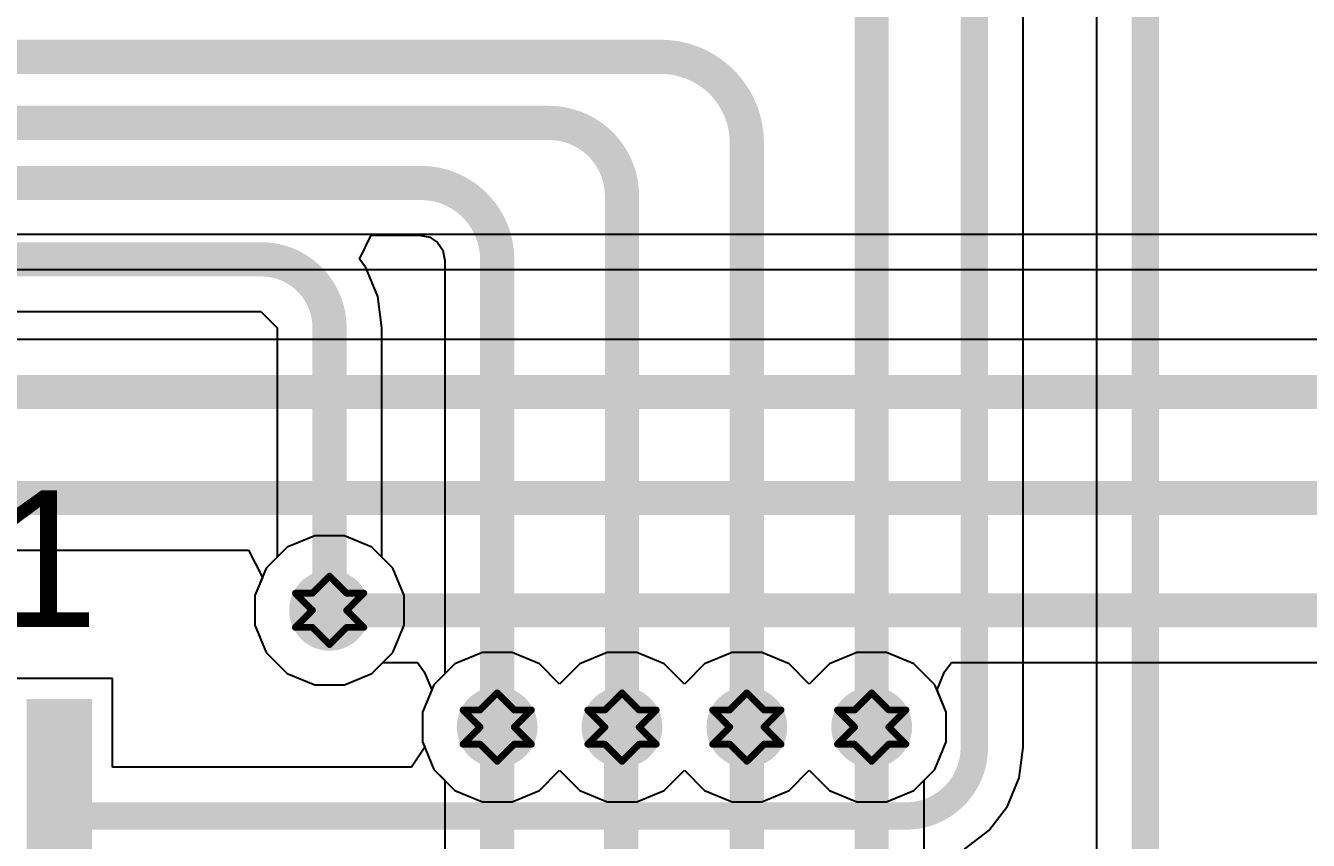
# Model space of a CAD drawing. Header units: inches. Extents: x 24 to 500, y 68 to 269.
# Drawn here: x 356.18 to 365.7, y 162.63 to 168.68 of the extents above; entities that cross this region are included whole.
import ezdxf

# ---------------------------------------------------------------- set-up
doc = ezdxf.new("R2010")
doc.units = ezdxf.units.IN
for name, color, linetype in [('Bottom Layer', 5, 'Continuous'), ('Drill Drawing', 1, 'Continuous'), ('Layer 1', 16, 'Continuous'), ('Layer 2', 76, 'Continuous'), ('Top Layer', 1, 'Continuous'), ('Top Overlay', 2, 'Continuous'), ('Top Paste', 8, 'Continuous'), ('Top Solder', 216, 'Continuous'), ('Via Holes', 16, 'Continuous')]:
    doc.layers.add(name, color=color, linetype=linetype)
doc.styles.add('Arial', font='', dxfattribs={"height": 0.2})
doc.styles.get('Arial').set_extended_font_data('Arial')

# ---------------------------------------------------------------- blocks, each defined once
blk = doc.blocks.new('LQFP_144_20_20__68')
at = {"layer": 'Top Layer'}
blk.add_hatch(color=1, dxfattribs=at).paths.add_polyline_path([(8.61, 9.9), (8.61, 11.46), (8.89, 11.46), (8.89, 9.9)])
at = {"layer": 'Top Paste'}
blk.add_hatch(color=8, dxfattribs=at).paths.add_polyline_path([(8.61, 9.9), (8.61, 11.46), (8.89, 11.46), (8.89, 9.9)])
at = {"layer": 'Top Solder'}
blk.add_hatch(color=216, dxfattribs=at).paths.add_polyline_path([(8.5084, 9.7984), (8.5084, 11.5616), (8.9916, 11.5616), (8.9916, 9.7984)])

msp = doc.modelspace()

# ---------------------------------------------------------------- hatches: boundary and pattern name
at = {"layer": 'Bottom Layer'}
h = msp.add_hatch(color=5, dxfattribs=at)
edge = h.paths.add_edge_path()
edge.add_arc((358.4321, 164.3419), 0.3, 0, 360)
h = msp.add_hatch(color=5, dxfattribs=at)
edge = h.paths.add_edge_path()
edge.add_arc((359.6767, 163.4744), 0.3, 0, 360)
h = msp.add_hatch(color=5, dxfattribs=at)
edge = h.paths.add_edge_path()
edge.add_arc((360.6038, 163.4744), 0.3, 0, 360)
h = msp.add_hatch(color=5, dxfattribs=at)
edge = h.paths.add_edge_path()
edge.add_arc((361.5309, 163.4744), 0.3, 0, 360)
h = msp.add_hatch(color=5, dxfattribs=at)
edge = h.paths.add_edge_path()
edge.add_arc((362.458, 163.4744), 0.3, 0, 360)
at = {"layer": 'Layer 1'}
h = msp.add_hatch(color=16, dxfattribs=at)
edge = h.paths.add_edge_path()
edge.add_arc((358.4321, 164.3419), 0.3, 0, 360)
h = msp.add_hatch(color=16, dxfattribs=at)
edge = h.paths.add_edge_path()
edge.add_arc((359.6767, 163.4744), 0.3, 0, 360)
h = msp.add_hatch(color=16, dxfattribs=at)
edge = h.paths.add_edge_path()
edge.add_arc((360.6038, 163.4744), 0.3, 0, 360)
h = msp.add_hatch(color=16, dxfattribs=at)
edge = h.paths.add_edge_path()
edge.add_arc((361.5309, 163.4744), 0.3, 0, 360)
h = msp.add_hatch(color=16, dxfattribs=at)
edge = h.paths.add_edge_path()
edge.add_arc((362.458, 163.4744), 0.3, 0, 360)
at = {"layer": 'Layer 2'}
h = msp.add_hatch(color=76, dxfattribs=at)
edge = h.paths.add_edge_path()
edge.add_arc((358.4321, 164.3419), 0.3, 0, 360)
h = msp.add_hatch(color=76, dxfattribs=at)
edge = h.paths.add_edge_path()
edge.add_arc((359.6767, 163.4744), 0.3, 0, 360)
h = msp.add_hatch(color=76, dxfattribs=at)
edge = h.paths.add_edge_path()
edge.add_arc((360.6038, 163.4744), 0.3, 0, 360)
h = msp.add_hatch(color=76, dxfattribs=at)
edge = h.paths.add_edge_path()
edge.add_arc((361.5309, 163.4744), 0.3, 0, 360)
h = msp.add_hatch(color=76, dxfattribs=at)
edge = h.paths.add_edge_path()
edge.add_arc((362.458, 163.4744), 0.3, 0, 360)
at = {"layer": 'Top Layer'}
h = msp.add_hatch(color=1, dxfattribs=at)
edge = h.paths.add_edge_path()
edge.add_arc((358.4321, 164.3419), 0.3, 0, 360)
h = msp.add_hatch(color=1, dxfattribs=at)
edge = h.paths.add_edge_path()
edge.add_arc((359.6767, 163.4744), 0.3, 0, 360)
h = msp.add_hatch(color=1, dxfattribs=at)
edge = h.paths.add_edge_path()
edge.add_arc((360.6038, 163.4744), 0.3, 0, 360)
h = msp.add_hatch(color=1, dxfattribs=at)
edge = h.paths.add_edge_path()
edge.add_arc((361.5309, 163.4744), 0.3, 0, 360)
h = msp.add_hatch(color=1, dxfattribs=at)
edge = h.paths.add_edge_path()
edge.add_arc((362.458, 163.4744), 0.3, 0, 360)
at = {"layer": 'Via Holes'}
h = msp.add_hatch(color=7, dxfattribs=at)
edge = h.paths.add_edge_path()
edge.add_arc((358.4321, 164.3419), 0.15, 0, 360)
h = msp.add_hatch(color=7, dxfattribs=at)
edge = h.paths.add_edge_path()
edge.add_arc((359.6767, 163.4744), 0.15, 0, 360)
h = msp.add_hatch(color=7, dxfattribs=at)
edge = h.paths.add_edge_path()
edge.add_arc((360.6038, 163.4744), 0.15, 0, 360)
h = msp.add_hatch(color=7, dxfattribs=at)
edge = h.paths.add_edge_path()
edge.add_arc((361.5309, 163.4744), 0.15, 0, 360)
h = msp.add_hatch(color=7, dxfattribs=at)
edge = h.paths.add_edge_path()
edge.add_arc((362.458, 163.4744), 0.15, 0, 360)

# ---------------------------------------------------------------- linework, layer by layer
at = {"layer": 'Bottom Layer'}
for p, q in [((373.507, 167.132), (339.396, 167.132)), ((339.396, 166.873), (373.248, 166.873)), ((372.223, 166.3521), (342.3298, 166.3521)), ((351.0203, 164.7877), (357.8292, 164.7877)), ((357.8292, 164.7877), (357.933, 164.5847)), ((357.933, 164.5847), (357.8781, 164.4521)), ((357.8781, 164.4521), (357.8781, 164.2317)), ((357.8781, 164.2317), (357.9624, 164.0281)), ((357.9624, 164.0281), (358.1183, 163.8723)), ((358.7459, 163.8723), (358.8271, 163.9535)), ((358.8271, 163.9535), (359.0852, 163.9535)), ((359.0852, 163.9535), (359.1353, 163.8855)), ((362.9994, 163.8855), (363.0495, 163.9535)), ((363.0495, 163.9535), (366.3442, 163.9535)), ((358.1183, 163.8723), (358.3219, 163.7879)), ((358.5423, 163.7879), (358.7459, 163.8723)), ((359.1353, 163.8855), (359.1914, 163.7505)), ((362.9433, 163.7505), (362.9994, 163.8855)), ((358.3219, 163.7879), (358.5423, 163.7879)), ((359.1914, 163.7505), (359.1227, 163.5846)), ((363.012, 163.5846), (362.9433, 163.7505)), ((359.1227, 163.5846), (359.1227, 163.3642)), ((363.012, 163.3642), (363.012, 163.5846)), ((359.1227, 163.3642), (359.207, 163.1606)), ((362.9277, 163.1606), (363.012, 163.3642)), ((359.207, 163.1606), (359.2882, 163.0794)), ((359.2882, 163.0794), (359.2882, 143.7767)), ((362.8465, 163.0794), (362.9277, 163.1606)), ((362.8465, 160.2002), (362.8465, 163.0794))]:
    msp.add_line(p, q, dxfattribs=at)
for points in [[(341.9348, 165.9636, 0.254, 0.254, 0), (372.618, 165.9636, 0.254, 0.254, 0)], [(336.0304, 165.1762, 0.254, 0.254, 0), (372.0066, 165.1762, 0.254, 0.254, 0)], [(358.4321, 164.3419, 0.254, 0.254, 0), (366.3442, 164.3419, 0.254, 0.254, 0)], [(359.6767, 143.7767, 0.254, 0.254, 0), (359.6767, 163.4744, 0.254, 0.254, 0)], [(360.5975, 163.468, 0.254, 0.254, 0), (360.6038, 163.4744, 0.254, 0.254, 0)], [(360.5975, 155.737, 0.254, 0.254, 0), (360.5975, 163.468, 0.254, 0.254, 0)], [(361.5309, 156.8706, 0.254, 0.254, 0), (361.5309, 163.4744, 0.254, 0.254, 0)], [(362.458, 160.2002, 0.254, 0.254, 0), (362.458, 163.4744, 0.254, 0.254, 0)]]:
    msp.add_lwpolyline(points, format="xyseb", dxfattribs=at)
for points in [[(358.3686, 164.3419, 0.127, 0.127, 1), (358.4956, 164.3419, 0.127, 0.127, 1)], [(359.6132, 163.4744, 0.127, 0.127, 1), (359.7402, 163.4744, 0.127, 0.127, 1)], [(360.534, 163.468, 0.127, 0.127, 1), (360.661, 163.468, 0.127, 0.127, 1)], [(360.534, 163.468, 0.127, 0.127, 1), (360.661, 163.468, 0.127, 0.127, 1)], [(360.5403, 163.4744, 0.127, 0.127, 1), (360.6673, 163.4744, 0.127, 0.127, 1)], [(361.4674, 163.4744, 0.127, 0.127, 1), (361.5944, 163.4744, 0.127, 0.127, 1)], [(362.3945, 163.4744, 0.127, 0.127, 1), (362.5215, 163.4744, 0.127, 0.127, 1)]]:
    msp.add_lwpolyline(points, format="xyseb", close=True, dxfattribs=at)
at = {"layer": 'Drill Drawing'}
for points in [[(358.3051, 164.4689, 0.0508, 0.0508, 0), (358.4321, 164.5959, 0.0508, 0.0508, 0)], [(358.4321, 164.5959, 0.0508, 0.0508, 0), (358.5591, 164.4689, 0.0508, 0.0508, 0)], [(358.1781, 164.4689, 0.0508, 0.0508, 0), (358.3051, 164.3419, 0.0508, 0.0508, 0)], [(358.1781, 164.4689, 0.0508, 0.0508, 0), (358.3051, 164.4689, 0.0508, 0.0508, 0)], [(358.5591, 164.4689, 0.0508, 0.0508, 0), (358.6861, 164.4689, 0.0508, 0.0508, 0)], [(358.5591, 164.3419, 0.0508, 0.0508, 0), (358.6861, 164.4689, 0.0508, 0.0508, 0)], [(358.1781, 164.2149, 0.0508, 0.0508, 0), (358.3051, 164.3419, 0.0508, 0.0508, 0)], [(358.5591, 164.3419, 0.0508, 0.0508, 0), (358.6861, 164.2149, 0.0508, 0.0508, 0)], [(358.1781, 164.2149, 0.0508, 0.0508, 0), (358.3051, 164.2149, 0.0508, 0.0508, 0)], [(358.3051, 164.2149, 0.0508, 0.0508, 0), (358.4321, 164.0879, 0.0508, 0.0508, 0)], [(358.4321, 164.0879, 0.0508, 0.0508, 0), (358.5591, 164.2149, 0.0508, 0.0508, 0)], [(358.5591, 164.2149, 0.0508, 0.0508, 0), (358.6861, 164.2149, 0.0508, 0.0508, 0)], [(359.5497, 163.6014, 0.0508, 0.0508, 0), (359.6767, 163.7284, 0.0508, 0.0508, 0)], [(359.6767, 163.7284, 0.0508, 0.0508, 0), (359.8037, 163.6014, 0.0508, 0.0508, 0)], [(360.4768, 163.6014, 0.0508, 0.0508, 0), (360.6038, 163.7284, 0.0508, 0.0508, 0)], [(360.6038, 163.7284, 0.0508, 0.0508, 0), (360.7308, 163.6014, 0.0508, 0.0508, 0)], [(361.4039, 163.6014, 0.0508, 0.0508, 0), (361.5309, 163.7284, 0.0508, 0.0508, 0)], [(361.5309, 163.7284, 0.0508, 0.0508, 0), (361.6579, 163.6014, 0.0508, 0.0508, 0)], [(362.331, 163.6014, 0.0508, 0.0508, 0), (362.458, 163.7284, 0.0508, 0.0508, 0)], [(362.458, 163.7284, 0.0508, 0.0508, 0), (362.585, 163.6014, 0.0508, 0.0508, 0)], [(359.4227, 163.6014, 0.0508, 0.0508, 0), (359.5497, 163.4744, 0.0508, 0.0508, 0)], [(359.4227, 163.6014, 0.0508, 0.0508, 0), (359.5497, 163.6014, 0.0508, 0.0508, 0)], [(359.8037, 163.6014, 0.0508, 0.0508, 0), (359.9307, 163.6014, 0.0508, 0.0508, 0)], [(359.8037, 163.4744, 0.0508, 0.0508, 0), (359.9307, 163.6014, 0.0508, 0.0508, 0)], [(360.3498, 163.6014, 0.0508, 0.0508, 0), (360.4768, 163.4744, 0.0508, 0.0508, 0)], [(360.3498, 163.6014, 0.0508, 0.0508, 0), (360.4768, 163.6014, 0.0508, 0.0508, 0)], [(360.7308, 163.6014, 0.0508, 0.0508, 0), (360.8578, 163.6014, 0.0508, 0.0508, 0)], [(360.7308, 163.4744, 0.0508, 0.0508, 0), (360.8578, 163.6014, 0.0508, 0.0508, 0)], [(361.2769, 163.6014, 0.0508, 0.0508, 0), (361.4039, 163.4744, 0.0508, 0.0508, 0)], [(361.2769, 163.6014, 0.0508, 0.0508, 0), (361.4039, 163.6014, 0.0508, 0.0508, 0)], [(361.6579, 163.6014, 0.0508, 0.0508, 0), (361.7849, 163.6014, 0.0508, 0.0508, 0)], [(361.6579, 163.4744, 0.0508, 0.0508, 0), (361.7849, 163.6014, 0.0508, 0.0508, 0)], [(362.204, 163.6014, 0.0508, 0.0508, 0), (362.331, 163.4744, 0.0508, 0.0508, 0)], [(362.204, 163.6014, 0.0508, 0.0508, 0), (362.331, 163.6014, 0.0508, 0.0508, 0)], [(362.585, 163.6014, 0.0508, 0.0508, 0), (362.712, 163.6014, 0.0508, 0.0508, 0)], [(362.585, 163.4744, 0.0508, 0.0508, 0), (362.712, 163.6014, 0.0508, 0.0508, 0)], [(359.4227, 163.3474, 0.0508, 0.0508, 0), (359.5497, 163.4744, 0.0508, 0.0508, 0)], [(359.8037, 163.4744, 0.0508, 0.0508, 0), (359.9307, 163.3474, 0.0508, 0.0508, 0)], [(360.3498, 163.3474, 0.0508, 0.0508, 0), (360.4768, 163.4744, 0.0508, 0.0508, 0)], [(360.7308, 163.4744, 0.0508, 0.0508, 0), (360.8578, 163.3474, 0.0508, 0.0508, 0)], [(361.2769, 163.3474, 0.0508, 0.0508, 0), (361.4039, 163.4744, 0.0508, 0.0508, 0)], [(361.6579, 163.4744, 0.0508, 0.0508, 0), (361.7849, 163.3474, 0.0508, 0.0508, 0)], [(362.204, 163.3474, 0.0508, 0.0508, 0), (362.331, 163.4744, 0.0508, 0.0508, 0)], [(362.585, 163.4744, 0.0508, 0.0508, 0), (362.712, 163.3474, 0.0508, 0.0508, 0)], [(359.4227, 163.3474, 0.0508, 0.0508, 0), (359.5497, 163.3474, 0.0508, 0.0508, 0)], [(359.5497, 163.3474, 0.0508, 0.0508, 0), (359.6767, 163.2204, 0.0508, 0.0508, 0)], [(359.6767, 163.2204, 0.0508, 0.0508, 0), (359.8037, 163.3474, 0.0508, 0.0508, 0)], [(359.8037, 163.3474, 0.0508, 0.0508, 0), (359.9307, 163.3474, 0.0508, 0.0508, 0)], [(360.3498, 163.3474, 0.0508, 0.0508, 0), (360.4768, 163.3474, 0.0508, 0.0508, 0)], [(360.4768, 163.3474, 0.0508, 0.0508, 0), (360.6038, 163.2204, 0.0508, 0.0508, 0)], [(360.6038, 163.2204, 0.0508, 0.0508, 0), (360.7308, 163.3474, 0.0508, 0.0508, 0)], [(360.7308, 163.3474, 0.0508, 0.0508, 0), (360.8578, 163.3474, 0.0508, 0.0508, 0)], [(361.2769, 163.3474, 0.0508, 0.0508, 0), (361.4039, 163.3474, 0.0508, 0.0508, 0)], [(361.4039, 163.3474, 0.0508, 0.0508, 0), (361.5309, 163.2204, 0.0508, 0.0508, 0)], [(361.5309, 163.2204, 0.0508, 0.0508, 0), (361.6579, 163.3474, 0.0508, 0.0508, 0)], [(361.6579, 163.3474, 0.0508, 0.0508, 0), (361.7849, 163.3474, 0.0508, 0.0508, 0)], [(362.204, 163.3474, 0.0508, 0.0508, 0), (362.331, 163.3474, 0.0508, 0.0508, 0)], [(362.331, 163.3474, 0.0508, 0.0508, 0), (362.458, 163.2204, 0.0508, 0.0508, 0)], [(362.458, 163.2204, 0.0508, 0.0508, 0), (362.585, 163.3474, 0.0508, 0.0508, 0)], [(362.585, 163.3474, 0.0508, 0.0508, 0), (362.712, 163.3474, 0.0508, 0.0508, 0)]]:
    msp.add_lwpolyline(points, format="xyseb", dxfattribs=at)
for points in [[(358.4194, 164.5959, 0.0254, 0.0254, 1), (358.4448, 164.5959, 0.0254, 0.0254, 1)], [(358.4194, 164.5959, 0.0254, 0.0254, 1), (358.4448, 164.5959, 0.0254, 0.0254, 1)], [(358.1654, 164.4689, 0.0254, 0.0254, 1), (358.1908, 164.4689, 0.0254, 0.0254, 1)], [(358.1654, 164.4689, 0.0254, 0.0254, 1), (358.1908, 164.4689, 0.0254, 0.0254, 1)], [(358.2924, 164.4689, 0.0254, 0.0254, 1), (358.3178, 164.4689, 0.0254, 0.0254, 1)], [(358.2924, 164.4689, 0.0254, 0.0254, 1), (358.3178, 164.4689, 0.0254, 0.0254, 1)], [(358.5464, 164.4689, 0.0254, 0.0254, 1), (358.5718, 164.4689, 0.0254, 0.0254, 1)], [(358.5464, 164.4689, 0.0254, 0.0254, 1), (358.5718, 164.4689, 0.0254, 0.0254, 1)], [(358.6734, 164.4689, 0.0254, 0.0254, 1), (358.6988, 164.4689, 0.0254, 0.0254, 1)], [(358.6734, 164.4689, 0.0254, 0.0254, 1), (358.6988, 164.4689, 0.0254, 0.0254, 1)], [(358.2924, 164.3419, 0.0254, 0.0254, 1), (358.3178, 164.3419, 0.0254, 0.0254, 1)], [(358.2924, 164.3419, 0.0254, 0.0254, 1), (358.3178, 164.3419, 0.0254, 0.0254, 1)], [(358.5464, 164.3419, 0.0254, 0.0254, 1), (358.5718, 164.3419, 0.0254, 0.0254, 1)], [(358.5464, 164.3419, 0.0254, 0.0254, 1), (358.5718, 164.3419, 0.0254, 0.0254, 1)], [(358.1654, 164.2149, 0.0254, 0.0254, 1), (358.1908, 164.2149, 0.0254, 0.0254, 1)], [(358.1654, 164.2149, 0.0254, 0.0254, 1), (358.1908, 164.2149, 0.0254, 0.0254, 1)], [(358.2924, 164.2149, 0.0254, 0.0254, 1), (358.3178, 164.2149, 0.0254, 0.0254, 1)], [(358.2924, 164.2149, 0.0254, 0.0254, 1), (358.3178, 164.2149, 0.0254, 0.0254, 1)], [(358.5464, 164.2149, 0.0254, 0.0254, 1), (358.5718, 164.2149, 0.0254, 0.0254, 1)], [(358.5464, 164.2149, 0.0254, 0.0254, 1), (358.5718, 164.2149, 0.0254, 0.0254, 1)], [(358.6734, 164.2149, 0.0254, 0.0254, 1), (358.6988, 164.2149, 0.0254, 0.0254, 1)], [(358.6734, 164.2149, 0.0254, 0.0254, 1), (358.6988, 164.2149, 0.0254, 0.0254, 1)], [(358.4194, 164.0879, 0.0254, 0.0254, 1), (358.4448, 164.0879, 0.0254, 0.0254, 1)], [(358.4194, 164.0879, 0.0254, 0.0254, 1), (358.4448, 164.0879, 0.0254, 0.0254, 1)], [(359.664, 163.7284, 0.0254, 0.0254, 1), (359.6894, 163.7284, 0.0254, 0.0254, 1)], [(359.664, 163.7284, 0.0254, 0.0254, 1), (359.6894, 163.7284, 0.0254, 0.0254, 1)], [(360.5911, 163.7284, 0.0254, 0.0254, 1), (360.6165, 163.7284, 0.0254, 0.0254, 1)], [(360.5911, 163.7284, 0.0254, 0.0254, 1), (360.6165, 163.7284, 0.0254, 0.0254, 1)], [(361.5182, 163.7284, 0.0254, 0.0254, 1), (361.5436, 163.7284, 0.0254, 0.0254, 1)], [(361.5182, 163.7284, 0.0254, 0.0254, 1), (361.5436, 163.7284, 0.0254, 0.0254, 1)], [(362.4453, 163.7284, 0.0254, 0.0254, 1), (362.4707, 163.7284, 0.0254, 0.0254, 1)], [(362.4453, 163.7284, 0.0254, 0.0254, 1), (362.4707, 163.7284, 0.0254, 0.0254, 1)], [(359.41, 163.6014, 0.0254, 0.0254, 1), (359.4354, 163.6014, 0.0254, 0.0254, 1)], [(359.41, 163.6014, 0.0254, 0.0254, 1), (359.4354, 163.6014, 0.0254, 0.0254, 1)], [(359.537, 163.6014, 0.0254, 0.0254, 1), (359.5624, 163.6014, 0.0254, 0.0254, 1)], [(359.537, 163.6014, 0.0254, 0.0254, 1), (359.5624, 163.6014, 0.0254, 0.0254, 1)], [(359.791, 163.6014, 0.0254, 0.0254, 1), (359.8164, 163.6014, 0.0254, 0.0254, 1)], [(359.791, 163.6014, 0.0254, 0.0254, 1), (359.8164, 163.6014, 0.0254, 0.0254, 1)], [(359.918, 163.6014, 0.0254, 0.0254, 1), (359.9434, 163.6014, 0.0254, 0.0254, 1)], [(359.918, 163.6014, 0.0254, 0.0254, 1), (359.9434, 163.6014, 0.0254, 0.0254, 1)], [(360.3371, 163.6014, 0.0254, 0.0254, 1), (360.3625, 163.6014, 0.0254, 0.0254, 1)], [(360.3371, 163.6014, 0.0254, 0.0254, 1), (360.3625, 163.6014, 0.0254, 0.0254, 1)], [(360.4641, 163.6014, 0.0254, 0.0254, 1), (360.4895, 163.6014, 0.0254, 0.0254, 1)], [(360.4641, 163.6014, 0.0254, 0.0254, 1), (360.4895, 163.6014, 0.0254, 0.0254, 1)], [(360.7181, 163.6014, 0.0254, 0.0254, 1), (360.7435, 163.6014, 0.0254, 0.0254, 1)], [(360.7181, 163.6014, 0.0254, 0.0254, 1), (360.7435, 163.6014, 0.0254, 0.0254, 1)], [(360.8451, 163.6014, 0.0254, 0.0254, 1), (360.8705, 163.6014, 0.0254, 0.0254, 1)], [(360.8451, 163.6014, 0.0254, 0.0254, 1), (360.8705, 163.6014, 0.0254, 0.0254, 1)], [(361.2642, 163.6014, 0.0254, 0.0254, 1), (361.2896, 163.6014, 0.0254, 0.0254, 1)], [(361.2642, 163.6014, 0.0254, 0.0254, 1), (361.2896, 163.6014, 0.0254, 0.0254, 1)], [(361.3912, 163.6014, 0.0254, 0.0254, 1), (361.4166, 163.6014, 0.0254, 0.0254, 1)], [(361.3912, 163.6014, 0.0254, 0.0254, 1), (361.4166, 163.6014, 0.0254, 0.0254, 1)], [(361.6452, 163.6014, 0.0254, 0.0254, 1), (361.6706, 163.6014, 0.0254, 0.0254, 1)], [(361.6452, 163.6014, 0.0254, 0.0254, 1), (361.6706, 163.6014, 0.0254, 0.0254, 1)], [(361.7722, 163.6014, 0.0254, 0.0254, 1), (361.7976, 163.6014, 0.0254, 0.0254, 1)], [(361.7722, 163.6014, 0.0254, 0.0254, 1), (361.7976, 163.6014, 0.0254, 0.0254, 1)], [(362.1913, 163.6014, 0.0254, 0.0254, 1), (362.2167, 163.6014, 0.0254, 0.0254, 1)], [(362.1913, 163.6014, 0.0254, 0.0254, 1), (362.2167, 163.6014, 0.0254, 0.0254, 1)], [(362.3183, 163.6014, 0.0254, 0.0254, 1), (362.3437, 163.6014, 0.0254, 0.0254, 1)], [(362.3183, 163.6014, 0.0254, 0.0254, 1), (362.3437, 163.6014, 0.0254, 0.0254, 1)], [(362.5723, 163.6014, 0.0254, 0.0254, 1), (362.5977, 163.6014, 0.0254, 0.0254, 1)], [(362.5723, 163.6014, 0.0254, 0.0254, 1), (362.5977, 163.6014, 0.0254, 0.0254, 1)], [(362.6993, 163.6014, 0.0254, 0.0254, 1), (362.7247, 163.6014, 0.0254, 0.0254, 1)], [(362.6993, 163.6014, 0.0254, 0.0254, 1), (362.7247, 163.6014, 0.0254, 0.0254, 1)], [(359.537, 163.4744, 0.0254, 0.0254, 1), (359.5624, 163.4744, 0.0254, 0.0254, 1)], [(359.537, 163.4744, 0.0254, 0.0254, 1), (359.5624, 163.4744, 0.0254, 0.0254, 1)], [(359.791, 163.4744, 0.0254, 0.0254, 1), (359.8164, 163.4744, 0.0254, 0.0254, 1)], [(359.791, 163.4744, 0.0254, 0.0254, 1), (359.8164, 163.4744, 0.0254, 0.0254, 1)], [(360.4641, 163.4744, 0.0254, 0.0254, 1), (360.4895, 163.4744, 0.0254, 0.0254, 1)], [(360.4641, 163.4744, 0.0254, 0.0254, 1), (360.4895, 163.4744, 0.0254, 0.0254, 1)], [(360.7181, 163.4744, 0.0254, 0.0254, 1), (360.7435, 163.4744, 0.0254, 0.0254, 1)], [(360.7181, 163.4744, 0.0254, 0.0254, 1), (360.7435, 163.4744, 0.0254, 0.0254, 1)], [(361.3912, 163.4744, 0.0254, 0.0254, 1), (361.4166, 163.4744, 0.0254, 0.0254, 1)], [(361.3912, 163.4744, 0.0254, 0.0254, 1), (361.4166, 163.4744, 0.0254, 0.0254, 1)], [(361.6452, 163.4744, 0.0254, 0.0254, 1), (361.6706, 163.4744, 0.0254, 0.0254, 1)], [(361.6452, 163.4744, 0.0254, 0.0254, 1), (361.6706, 163.4744, 0.0254, 0.0254, 1)], [(362.3183, 163.4744, 0.0254, 0.0254, 1), (362.3437, 163.4744, 0.0254, 0.0254, 1)], [(362.3183, 163.4744, 0.0254, 0.0254, 1), (362.3437, 163.4744, 0.0254, 0.0254, 1)], [(362.5723, 163.4744, 0.0254, 0.0254, 1), (362.5977, 163.4744, 0.0254, 0.0254, 1)], [(362.5723, 163.4744, 0.0254, 0.0254, 1), (362.5977, 163.4744, 0.0254, 0.0254, 1)], [(359.41, 163.3474, 0.0254, 0.0254, 1), (359.4354, 163.3474, 0.0254, 0.0254, 1)], [(359.41, 163.3474, 0.0254, 0.0254, 1), (359.4354, 163.3474, 0.0254, 0.0254, 1)], [(359.537, 163.3474, 0.0254, 0.0254, 1), (359.5624, 163.3474, 0.0254, 0.0254, 1)], [(359.537, 163.3474, 0.0254, 0.0254, 1), (359.5624, 163.3474, 0.0254, 0.0254, 1)], [(359.791, 163.3474, 0.0254, 0.0254, 1), (359.8164, 163.3474, 0.0254, 0.0254, 1)], [(359.791, 163.3474, 0.0254, 0.0254, 1), (359.8164, 163.3474, 0.0254, 0.0254, 1)], [(359.918, 163.3474, 0.0254, 0.0254, 1), (359.9434, 163.3474, 0.0254, 0.0254, 1)], [(359.918, 163.3474, 0.0254, 0.0254, 1), (359.9434, 163.3474, 0.0254, 0.0254, 1)], [(360.3371, 163.3474, 0.0254, 0.0254, 1), (360.3625, 163.3474, 0.0254, 0.0254, 1)], [(360.3371, 163.3474, 0.0254, 0.0254, 1), (360.3625, 163.3474, 0.0254, 0.0254, 1)], [(360.4641, 163.3474, 0.0254, 0.0254, 1), (360.4895, 163.3474, 0.0254, 0.0254, 1)], [(360.4641, 163.3474, 0.0254, 0.0254, 1), (360.4895, 163.3474, 0.0254, 0.0254, 1)], [(360.7181, 163.3474, 0.0254, 0.0254, 1), (360.7435, 163.3474, 0.0254, 0.0254, 1)], [(360.7181, 163.3474, 0.0254, 0.0254, 1), (360.7435, 163.3474, 0.0254, 0.0254, 1)], [(360.8451, 163.3474, 0.0254, 0.0254, 1), (360.8705, 163.3474, 0.0254, 0.0254, 1)], [(360.8451, 163.3474, 0.0254, 0.0254, 1), (360.8705, 163.3474, 0.0254, 0.0254, 1)], [(361.2642, 163.3474, 0.0254, 0.0254, 1), (361.2896, 163.3474, 0.0254, 0.0254, 1)], [(361.2642, 163.3474, 0.0254, 0.0254, 1), (361.2896, 163.3474, 0.0254, 0.0254, 1)], [(361.3912, 163.3474, 0.0254, 0.0254, 1), (361.4166, 163.3474, 0.0254, 0.0254, 1)], [(361.3912, 163.3474, 0.0254, 0.0254, 1), (361.4166, 163.3474, 0.0254, 0.0254, 1)], [(361.6452, 163.3474, 0.0254, 0.0254, 1), (361.6706, 163.3474, 0.0254, 0.0254, 1)], [(361.6452, 163.3474, 0.0254, 0.0254, 1), (361.6706, 163.3474, 0.0254, 0.0254, 1)], [(361.7722, 163.3474, 0.0254, 0.0254, 1), (361.7976, 163.3474, 0.0254, 0.0254, 1)], [(361.7722, 163.3474, 0.0254, 0.0254, 1), (361.7976, 163.3474, 0.0254, 0.0254, 1)], [(362.1913, 163.3474, 0.0254, 0.0254, 1), (362.2167, 163.3474, 0.0254, 0.0254, 1)], [(362.1913, 163.3474, 0.0254, 0.0254, 1), (362.2167, 163.3474, 0.0254, 0.0254, 1)], [(362.3183, 163.3474, 0.0254, 0.0254, 1), (362.3437, 163.3474, 0.0254, 0.0254, 1)], [(362.3183, 163.3474, 0.0254, 0.0254, 1), (362.3437, 163.3474, 0.0254, 0.0254, 1)], [(362.5723, 163.3474, 0.0254, 0.0254, 1), (362.5977, 163.3474, 0.0254, 0.0254, 1)], [(362.5723, 163.3474, 0.0254, 0.0254, 1), (362.5977, 163.3474, 0.0254, 0.0254, 1)], [(362.6993, 163.3474, 0.0254, 0.0254, 1), (362.7247, 163.3474, 0.0254, 0.0254, 1)], [(362.6993, 163.3474, 0.0254, 0.0254, 1), (362.7247, 163.3474, 0.0254, 0.0254, 1)], [(359.664, 163.2204, 0.0254, 0.0254, 1), (359.6894, 163.2204, 0.0254, 0.0254, 1)], [(359.664, 163.2204, 0.0254, 0.0254, 1), (359.6894, 163.2204, 0.0254, 0.0254, 1)], [(360.5911, 163.2204, 0.0254, 0.0254, 1), (360.6165, 163.2204, 0.0254, 0.0254, 1)], [(360.5911, 163.2204, 0.0254, 0.0254, 1), (360.6165, 163.2204, 0.0254, 0.0254, 1)], [(361.5182, 163.2204, 0.0254, 0.0254, 1), (361.5436, 163.2204, 0.0254, 0.0254, 1)], [(361.5182, 163.2204, 0.0254, 0.0254, 1), (361.5436, 163.2204, 0.0254, 0.0254, 1)], [(362.4453, 163.2204, 0.0254, 0.0254, 1), (362.4707, 163.2204, 0.0254, 0.0254, 1)], [(362.4453, 163.2204, 0.0254, 0.0254, 1), (362.4707, 163.2204, 0.0254, 0.0254, 1)]]:
    msp.add_lwpolyline(points, format="xyseb", close=True, dxfattribs=at)
at = {"layer": 'Layer 1'}
for p, q in [((358.3219, 164.8959), (358.1183, 164.8116)), ((358.5423, 164.8959), (358.3219, 164.8959)), ((358.7459, 164.8116), (358.5423, 164.8959)), ((358.1183, 164.8116), (357.9624, 164.6558)), ((358.9018, 164.6558), (358.7459, 164.8116)), ((357.9624, 164.6558), (357.8781, 164.4521)), ((358.9861, 164.4521), (358.9018, 164.6558)), ((357.8781, 164.4521), (357.8781, 164.2317)), ((358.9861, 164.2317), (358.9861, 164.4521)), ((357.8781, 164.2317), (357.9624, 164.0281)), ((358.9018, 164.0281), (358.9861, 164.2317)), ((357.9624, 164.0281), (358.1183, 163.8723)), ((358.7459, 163.8723), (358.9018, 164.0281)), ((359.5665, 164.0284), (359.3629, 163.9441)), ((359.7869, 164.0284), (359.5665, 164.0284)), ((359.9905, 163.9441), (359.7869, 164.0284)), ((360.4936, 164.0284), (360.29, 163.9441)), ((360.714, 164.0284), (360.4936, 164.0284)), ((360.9176, 163.9441), (360.714, 164.0284)), ((361.4207, 164.0284), (361.2171, 163.9441)), ((361.6411, 164.0284), (361.4207, 164.0284)), ((361.8447, 163.9441), (361.6411, 164.0284)), ((362.3478, 164.0284), (362.1442, 163.9441)), ((362.5682, 164.0284), (362.3478, 164.0284)), ((362.7718, 163.9441), (362.5682, 164.0284)), ((359.3629, 163.9441), (359.207, 163.7882)), ((360.1403, 163.7943), (359.9905, 163.9441)), ((360.29, 163.9441), (360.1403, 163.7943)), ((361.0674, 163.7943), (360.9176, 163.9441)), ((361.2171, 163.9441), (361.0674, 163.7943)), ((361.9944, 163.7943), (361.8447, 163.9441)), ((362.1442, 163.9441), (361.9944, 163.7943)), ((362.9277, 163.7882), (362.7718, 163.9441)), ((358.1183, 163.8723), (358.3219, 163.7879)), ((358.5423, 163.7879), (358.7459, 163.8723)), ((358.3219, 163.7879), (358.5423, 163.7879)), ((359.207, 163.7882), (359.1227, 163.5846)), ((363.012, 163.5846), (362.9277, 163.7882)), ((359.1227, 163.5846), (359.1227, 163.3642)), ((363.012, 163.3642), (363.012, 163.5846)), ((359.1227, 163.3642), (359.207, 163.1606)), ((362.9277, 163.1606), (363.012, 163.3642)), ((359.207, 163.1606), (359.3629, 163.0047)), ((359.9905, 163.0047), (360.1403, 163.1545)), ((360.1403, 163.1545), (360.29, 163.0047)), ((360.9176, 163.0047), (361.0674, 163.1545)), ((361.0674, 163.1545), (361.2171, 163.0047)), ((361.8447, 163.0047), (361.9944, 163.1545)), ((361.9944, 163.1545), (362.1442, 163.0047)), ((362.7718, 163.0047), (362.9277, 163.1606)), ((359.3629, 163.0047), (359.5665, 162.9204)), ((359.7869, 162.9204), (359.9905, 163.0047)), ((360.29, 163.0047), (360.4936, 162.9204)), ((360.714, 162.9204), (360.9176, 163.0047)), ((361.2171, 163.0047), (361.4207, 162.9204)), ((361.6411, 162.9204), (361.8447, 163.0047)), ((362.1442, 163.0047), (362.3478, 162.9204)), ((362.5682, 162.9204), (362.7718, 163.0047)), ((359.5665, 162.9204), (359.7869, 162.9204)), ((360.4936, 162.9204), (360.714, 162.9204)), ((361.4207, 162.9204), (361.6411, 162.9204)), ((362.3478, 162.9204), (362.5682, 162.9204))]:
    msp.add_line(p, q, dxfattribs=at)
at = {"layer": 'Layer 2'}
for p, q in [((358.3219, 164.8959), (358.1183, 164.8116)), ((358.5423, 164.8959), (358.3219, 164.8959)), ((358.7459, 164.8116), (358.5423, 164.8959)), ((358.1183, 164.8116), (357.9624, 164.6558)), ((358.9018, 164.6558), (358.7459, 164.8116)), ((357.9624, 164.6558), (357.8781, 164.4521)), ((358.9861, 164.4521), (358.9018, 164.6558)), ((357.8781, 164.4521), (357.8781, 164.2317)), ((358.9861, 164.2317), (358.9861, 164.4521)), ((357.8781, 164.2317), (357.9624, 164.0281)), ((358.9018, 164.0281), (358.9861, 164.2317)), ((357.9624, 164.0281), (358.1183, 163.8723)), ((358.7459, 163.8723), (358.9018, 164.0281)), ((359.5665, 164.0284), (359.3629, 163.9441)), ((359.7869, 164.0284), (359.5665, 164.0284)), ((359.9905, 163.9441), (359.7869, 164.0284)), ((360.4936, 164.0284), (360.29, 163.9441)), ((360.714, 164.0284), (360.4936, 164.0284)), ((360.9176, 163.9441), (360.714, 164.0284)), ((361.4207, 164.0284), (361.2171, 163.9441)), ((361.6411, 164.0284), (361.4207, 164.0284)), ((361.8447, 163.9441), (361.6411, 164.0284)), ((362.3478, 164.0284), (362.1442, 163.9441)), ((362.5682, 164.0284), (362.3478, 164.0284)), ((362.7718, 163.9441), (362.5682, 164.0284)), ((359.3629, 163.9441), (359.207, 163.7882)), ((360.1403, 163.7943), (359.9905, 163.9441)), ((360.29, 163.9441), (360.1403, 163.7943)), ((361.0674, 163.7943), (360.9176, 163.9441)), ((361.2171, 163.9441), (361.0674, 163.7943)), ((361.9944, 163.7943), (361.8447, 163.9441)), ((362.1442, 163.9441), (361.9944, 163.7943)), ((362.9277, 163.7882), (362.7718, 163.9441)), ((358.1183, 163.8723), (358.3219, 163.7879)), ((358.5423, 163.7879), (358.7459, 163.8723)), ((358.3219, 163.7879), (358.5423, 163.7879)), ((359.207, 163.7882), (359.1227, 163.5846)), ((363.012, 163.5846), (362.9277, 163.7882)), ((359.1227, 163.5846), (359.1227, 163.3642)), ((363.012, 163.3642), (363.012, 163.5846)), ((359.1227, 163.3642), (359.207, 163.1606)), ((362.9277, 163.1606), (363.012, 163.3642)), ((359.207, 163.1606), (359.3629, 163.0047)), ((359.9905, 163.0047), (360.1403, 163.1545)), ((360.1403, 163.1545), (360.29, 163.0047)), ((360.9176, 163.0047), (361.0674, 163.1545)), ((361.0674, 163.1545), (361.2171, 163.0047)), ((361.8447, 163.0047), (361.9944, 163.1545)), ((361.9944, 163.1545), (362.1442, 163.0047)), ((362.7718, 163.0047), (362.9277, 163.1606)), ((359.3629, 163.0047), (359.5665, 162.9204)), ((359.7869, 162.9204), (359.9905, 163.0047)), ((360.29, 163.0047), (360.4936, 162.9204)), ((360.714, 162.9204), (360.9176, 163.0047)), ((361.2171, 163.0047), (361.4207, 162.9204)), ((361.6411, 162.9204), (361.8447, 163.0047)), ((362.1442, 163.0047), (362.3478, 162.9204)), ((362.5682, 162.9204), (362.7718, 163.0047)), ((359.5665, 162.9204), (359.7869, 162.9204)), ((360.4936, 162.9204), (360.714, 162.9204)), ((361.4207, 162.9204), (361.6411, 162.9204)), ((362.3478, 162.9204), (362.5682, 162.9204))]:
    msp.add_line(p, q, dxfattribs=at)
at = {"layer": 'Top Layer'}
for p, q in [((363.5826, 163.322), (363.5826, 172.446)), ((364.1274, 172.446), (364.1274, 160.0056)), ((358.6541, 166.9498), (358.7418, 167.1276)), ((358.7418, 167.1276), (359.1095, 167.1276)), ((359.1095, 167.1276), (359.1095, 167.1258)), ((359.1095, 167.1258), (359.1772, 167.1123)), ((359.1772, 167.1123), (359.2346, 167.074)), ((359.2346, 167.074), (359.2729, 167.0166)), ((359.2729, 167.0166), (359.2864, 166.9489)), ((358.7006, 166.8892), (358.6541, 166.9498)), ((358.7902, 166.673), (358.7006, 166.8892)), ((359.2864, 166.9489), (359.2882, 166.9489)), ((359.2882, 166.9489), (359.2882, 163.8694)), ((358.8208, 166.4409), (358.7902, 166.673)), ((342.3709, 166.5604), (357.9227, 166.5604)), ((357.9227, 166.5604), (357.9835, 166.5003)), ((357.9835, 166.5003), (358.0436, 166.4395)), ((358.0436, 166.4395), (358.0436, 164.737)), ((358.8206, 164.737), (358.8206, 166.4409)), ((358.8206, 166.4409), (358.8208, 166.4409)), ((358.0436, 164.737), (357.9624, 164.6558)), ((358.9018, 164.6558), (358.8206, 164.737)), ((357.9624, 164.6558), (357.8781, 164.4521)), ((358.9861, 164.4521), (358.9018, 164.6558)), ((357.8781, 164.4521), (357.8781, 164.2317)), ((358.9861, 164.2317), (358.9861, 164.4521)), ((357.8781, 164.2317), (357.9624, 164.0281)), ((358.9018, 164.0281), (358.9861, 164.2317)), ((357.9624, 164.0281), (358.1183, 163.8723)), ((358.7459, 163.8723), (358.9018, 164.0281)), ((356.8192, 163.8346), (351.0312, 163.8346)), ((356.8192, 163.1766), (356.8192, 163.8346)), ((358.1183, 163.8723), (358.3219, 163.7879)), ((358.5423, 163.7879), (358.7459, 163.8723)), ((359.2882, 163.8694), (359.207, 163.7882)), ((358.3219, 163.7879), (358.5423, 163.7879)), ((359.207, 163.7882), (359.1227, 163.5846)), ((359.1227, 163.5846), (359.1227, 163.3642)), ((359.1227, 163.3642), (359.1392, 163.3244)), ((359.1392, 163.3244), (359.0404, 163.1766)), ((363.5534, 163.0966), (363.5831, 163.322)), ((363.5831, 163.322), (363.5826, 163.322)), ((359.0404, 163.1766), (356.8192, 163.1766)), ((363.4664, 162.8865), (363.5534, 163.0966)), ((363.3279, 162.7061), (363.4664, 162.8865)), ((363.1475, 162.5676), (363.3279, 162.7061))]:
    msp.add_line(p, q, dxfattribs=at)
for points in [[(363.22, 163.322, 0.2032, 0.2032, 0), (363.22, 173.9, 0.2032, 0.2032, 0)], [(364.49, 160.0056, 0.2032, 0.2032, 0), (364.49, 173.9, 0.2032, 0.2032, 0)], [(362.458, 163.4744, 0.254, 0.254, 0), (362.458, 168.9158, 0.254, 0.254, 0)], [(338.8828, 168.4528, 0.254, 0.254, 0), (360.8919, 168.4528, 0.254, 0.254, 0)], [(360.8919, 168.4528, 0.254, 0.254, -0.414214), (361.5309, 167.8138, 0.254, 0.254, 0)], [(322.9263, 167.9618, 0.254, 0.254, 0), (360.0611, 167.9618, 0.254, 0.254, 0)], [(360.0611, 167.9618, 0.254, 0.254, -0.414214), (360.6038, 167.4192, 0.254, 0.254, 0)], [(361.5309, 163.4744, 0.254, 0.254, 0), (361.5309, 167.8138, 0.254, 0.254, 0)], [(312.1465, 167.5161, 0.254, 0.254, 0), (359.1095, 167.5161, 0.254, 0.254, 0)], [(359.1095, 167.5161, 0.254, 0.254, -0.414214), (359.6767, 166.9489, 0.254, 0.254, 0)], [(360.6038, 163.4744, 0.254, 0.254, 0), (360.6038, 167.4192, 0.254, 0.254, 0)], [(341.2852, 166.9489, 0.254, 0.254, 0), (357.9241, 166.9489, 0.254, 0.254, 0)], [(357.9241, 166.9489, 0.254, 0.254, -0.414214), (358.4321, 166.4409, 0.254, 0.254, 0)], [(359.6767, 163.4744, 0.254, 0.254, 0), (359.6767, 166.9489, 0.254, 0.254, 0)], [(358.4321, 164.3419, 0.254, 0.254, 0), (358.4321, 166.4409, 0.254, 0.254, 0)], [(363.22, 163.322, 0.2032, 0.2032, -0.414214), (362.712, 162.814, 0.2032, 0.2032, 0)], [(356.4252, 162.814, 0.2032, 0.2032, 0), (362.712, 162.814, 0.2032, 0.2032, 0)], [(356.4252, 162.8006, 0.2032, 0.2032, 0), (356.4252, 162.814, 0.2032, 0.2032, 0)]]:
    msp.add_lwpolyline(points, format="xyseb", dxfattribs=at)
for points in [[(360.8284, 168.4528, 0.127, 0.127, 1), (360.9554, 168.4528, 0.127, 0.127, 1)], [(360.8284, 168.4528, 0.127, 0.127, 1), (360.9554, 168.4528, 0.127, 0.127, 1)], [(359.9976, 167.9618, 0.127, 0.127, 1), (360.1246, 167.9618, 0.127, 0.127, 1)], [(359.9976, 167.9618, 0.127, 0.127, 1), (360.1246, 167.9618, 0.127, 0.127, 1)], [(361.4674, 167.8138, 0.127, 0.127, 1), (361.5944, 167.8138, 0.127, 0.127, 1)], [(361.4674, 167.8138, 0.127, 0.127, 1), (361.5944, 167.8138, 0.127, 0.127, 1)], [(359.046, 167.5161, 0.127, 0.127, 1), (359.173, 167.5161, 0.127, 0.127, 1)], [(359.046, 167.5161, 0.127, 0.127, 1), (359.173, 167.5161, 0.127, 0.127, 1)], [(360.5403, 167.4192, 0.127, 0.127, 1), (360.6673, 167.4192, 0.127, 0.127, 1)], [(360.5403, 167.4192, 0.127, 0.127, 1), (360.6673, 167.4192, 0.127, 0.127, 1)], [(357.8606, 166.9489, 0.127, 0.127, 1), (357.9876, 166.9489, 0.127, 0.127, 1)], [(357.8606, 166.9489, 0.127, 0.127, 1), (357.9876, 166.9489, 0.127, 0.127, 1)], [(359.6132, 166.9489, 0.127, 0.127, 1), (359.7402, 166.9489, 0.127, 0.127, 1)], [(359.6132, 166.9489, 0.127, 0.127, 1), (359.7402, 166.9489, 0.127, 0.127, 1)], [(358.3686, 166.4409, 0.127, 0.127, 1), (358.4956, 166.4409, 0.127, 0.127, 1)], [(358.3686, 166.4409, 0.127, 0.127, 1), (358.4956, 166.4409, 0.127, 0.127, 1)], [(358.3686, 164.3419, 0.127, 0.127, 1), (358.4956, 164.3419, 0.127, 0.127, 1)], [(359.6132, 163.4744, 0.127, 0.127, 1), (359.7402, 163.4744, 0.127, 0.127, 1)], [(360.5403, 163.4744, 0.127, 0.127, 1), (360.6673, 163.4744, 0.127, 0.127, 1)], [(361.4674, 163.4744, 0.127, 0.127, 1), (361.5944, 163.4744, 0.127, 0.127, 1)], [(362.3945, 163.4744, 0.127, 0.127, 1), (362.5215, 163.4744, 0.127, 0.127, 1)], [(363.1692, 163.322, 0.1016, 0.1016, 1), (363.2708, 163.322, 0.1016, 0.1016, 1)], [(363.1692, 163.322, 0.1016, 0.1016, 1), (363.2708, 163.322, 0.1016, 0.1016, 1)], [(356.3744, 162.814, 0.1016, 0.1016, 1), (356.476, 162.814, 0.1016, 0.1016, 1)], [(356.3744, 162.814, 0.1016, 0.1016, 1), (356.476, 162.814, 0.1016, 0.1016, 1)], [(356.3744, 162.8006, 0.1016, 0.1016, 1), (356.476, 162.8006, 0.1016, 0.1016, 1)], [(362.6612, 162.814, 0.1016, 0.1016, 1), (362.7628, 162.814, 0.1016, 0.1016, 1)], [(362.6612, 162.814, 0.1016, 0.1016, 1), (362.7628, 162.814, 0.1016, 0.1016, 1)]]:
    msp.add_lwpolyline(points, format="xyseb", close=True, dxfattribs=at)

# ---------------------------------------------------------------- block references
msp.add_blockref('LQFP_144_20_20__68', (347.6752, 152.1206))

# ---------------------------------------------------------------- texts
at = {"layer": 'Top Overlay', "style": 'Arial'}
msp.add_text('U21', height=1.016, dxfattribs=at).set_placement((354.1103, 164.217))

doc.saveas('drawing.dxf')
